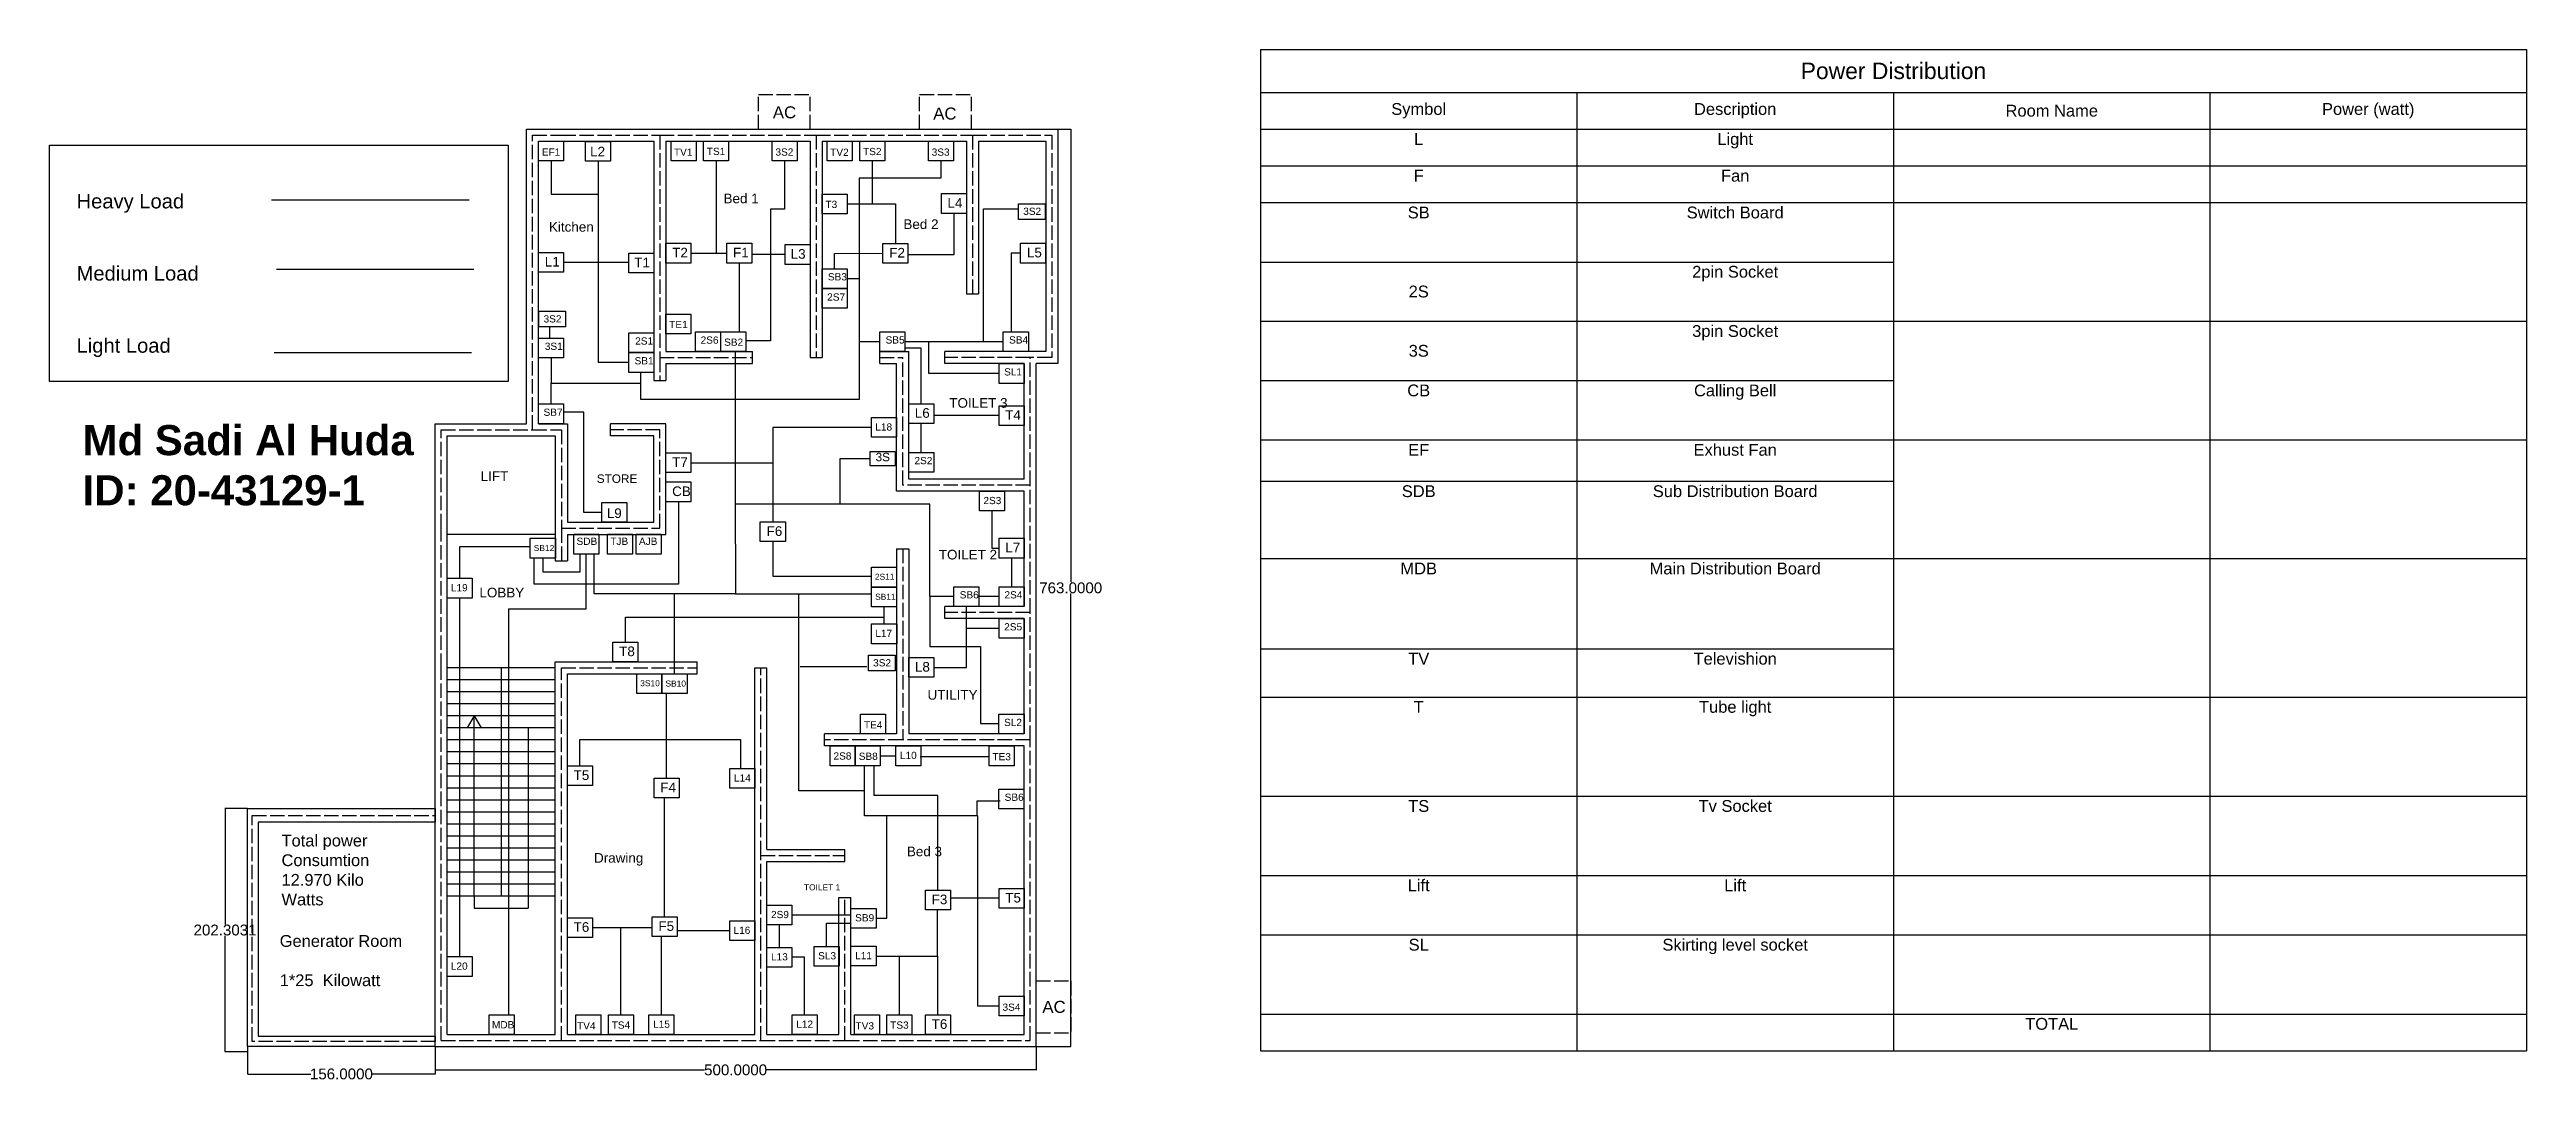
# Model space of a CAD drawing. Header units: inches. Extents: x 3 to 2064, y 1 to 858.
import ezdxf

# ---------------------------------------------------------------- set-up
doc = ezdxf.new("R2010")
doc.units = ezdxf.units.IN
doc.header["$MEASUREMENT"] = 0
doc.linetypes.add('ACAD_ISO02W100', pattern=[15, 12, -3])
doc.styles.get("Standard").update_dxf_attribs({"font": 'arial.ttf'})
doc.dimstyles.get("Standard").update_dxf_attribs({"dimtxt": 0.18, "dimasz": 0.18, "dimexe": 0.18, "dimexo": 0.0625, "dimgap": 0.09, "dimtad": 0, "dimtih": 1, "dimtoh": 1, "dimdec": 4, "dimzin": 0, "dimdsep": 46, "dimtxsty": 'Standard', "dimcen": 0.09, "dimadec": 0, "dimazin": 0, "dimtfac": 1, "dimtdec": 4, "dimtofl": 0, "dimtmove": 0, "dimatfit": 3, "dimfxl": 1, "dimtolj": 1, "dimtzin": 0, "dimarcsym": 0})

# ---------------------------------------------------------------- blocks, each defined once
blk = doc.blocks.new('*T1')
at = {"layer": 'Defpoints', "color": 0, "linetype": 'ByBlock', "lineweight": -2, "transparency": 16777216}
for p, q in [((0, 0), (1053.4, 0)), ((0, 0), (0, -832.7)), ((1053.4, 0), (1053.4, -832.7)), ((0, -35.6), (1053.4, -35.6)), ((263.3, -35.6), (263.3, -832.7)), ((526.7, -35.6), (526.7, -832.7)), ((790, -35.6), (790, -832.7)), ((0, -66.2), (1053.4, -66.2)), ((0, -96.8), (1053.4, -96.8)), ((0, -127.3), (1053.4, -127.3)), ((0, -176.7), (526.7, -176.7)), ((0, -226), (1053.4, -226)), ((0, -275.3), (526.7, -275.3)), ((0, -324.7), (1053.4, -324.7)), ((0, -359.1), (526.7, -359.1)), ((0, -423.4), (1053.4, -423.4)), ((0, -498.4), (526.7, -498.4)), ((0, -538.6), (1053.4, -538.6)), ((0, -620.9), (1053.4, -620.9)), ((0, -686.9), (1053.4, -686.9)), ((0, -736.3), (1053.4, -736.3)), ((0, -802.2), (1053.4, -802.2)), ((0, -832.7), (1053.4, -832.7))]:
    blk.add_line(p, q, dxfattribs=at)
at = {"layer": 'Defpoints', "color": 0, "transparency": 16777216}
for s, insert, char_height, width, attachment_point in [('Power Distribution ', (526.7, -17.8), 13.621, 1046.83, 5), ('Symbol', (131.7, -50.9), 9.81, 256.804, 5), ('Description', (395, -50.9), 9.807, 256.804, 5), ('Room Name', (658.4, -50.9), 9.81, 256.804, 5), ('Power (watt)', (921.7, -50.9), 9.807, 256.804, 5), ('L', (131.7, -69.5), 9.81, 256.804, 2), ('Light', (395, -69.5), 9.81, 256.804, 2), ('F', (131.7, -100), 9.81, 256.804, 2), ('Fan', (395, -100), 9.81, 256.804, 2), ('SB', (131.7, -130.6), 9.81, 256.804, 2), ('Switch Board', (395, -130.6), 9.807, 256.804, 2), ('2pin Socket', (395, -179.9), 9.807, 256.804, 2), ('2S', (131.7, -201.3), 9.81, 256.804, 5), ('3S', (131.7, -250.6), 9.81, 256.804, 5), ('3pin Socket', (395, -229.2), 9.807, 256.804, 2), ('CB', (131.7, -278.6), 9.81, 256.804, 2), ('Calling Bell', (395, -278.6), 9.807, 256.804, 2), ('EF', (131.7, -328), 9.81, 256.804, 2), ('Exhust Fan', (395, -328), 9.81, 256.804, 2), ('SDB', (131.7, -362.4), 9.81, 256.804, 2), ('Sub Distribution Board', (395, -362.4), 9.807, 256.804, 2), ('MDB', (131.7, -426.7), 9.81, 256.804, 2), ('Main Distribution Board', (395, -426.7), 9.807, 256.804, 2), ('TV', (131.7, -501.7), 9.81, 256.804, 2), ('Televishion', (395, -501.7), 9.807, 256.804, 2), ('T', (131.7, -541.8), 9.81, 256.804, 2), ('Tube light', (395, -541.8), 9.81, 256.804, 2), ('TS', (131.7, -624.2), 9.81, 256.804, 2), ('Tv Socket', (395, -624.2), 9.81, 256.804, 2), ('Lift', (131.7, -690.2), 9.81, 256.804, 2), ('Lift', (395, -690.2), 9.81, 256.804, 2), ('SL', (131.7, -739.6), 9.81, 256.804, 2), ('Skirting level socket ', (395, -739.6), 9.807, 256.804, 2), ('TOTAL', (658.4, -805.4), 9.81, 256.804, 2)]:
    blk.add_mtext(s, dxfattribs=dict(at, insert=insert, char_height=char_height, width=width, attachment_point=attachment_point))
blk = doc.blocks.new('*D3')
at = {"color": 0, "lineweight": -2, "transparency": 16777216}
for p, q in [((841.7, 791.7), (852.6, 791.7)), ((852.4, 791.6), (852.4, 414.9)), ((852.4, 28.9), (852.4, 405.6)), ((823.7, 28.7), (852.6, 28.7))]:
    blk.add_line(p, q, dxfattribs=at)
at = {"color": 0, "transparency": 16777216}
for points in [[(852.4, 791.6), (852.4, 791.6), (852.4, 791.7)], [(852.4, 28.9), (852.4, 28.9), (852.4, 28.7)]]:
    blk.add_solid(points, dxfattribs=at)
at = {"layer": 'Defpoints', "color": 0, "transparency": 16777216}
for p in [(841.6, 791.7), (823.6, 28.7), (852.4, 28.7)]:
    blk.add_point(p, dxfattribs=at)
at = {"color": 0, "transparency": 16777216, "insert": (852.4, 410.2), "char_height": 0.18, "attachment_point": 5}
blk.add_mtext('\\A1;{\\H50x;763.0000}', dxfattribs=at)
blk = doc.blocks.new('*D4')
at = {"color": 0, "lineweight": -2, "transparency": 16777216}
for p, q in [((323.6, 28.7), (323.6, 9.1)), ((823.6, 28.7), (823.6, 9.1)), ((323.8, 9.3), (547.8, 9.3)), ((823.4, 9.3), (599.3, 9.3))]:
    blk.add_line(p, q, dxfattribs=at)
at = {"color": 0, "transparency": 16777216}
for points in [[(323.8, 9.3), (323.8, 9.3), (323.6, 9.3)], [(823.4, 9.3), (823.4, 9.3), (823.6, 9.3)]]:
    blk.add_solid(points, dxfattribs=at)
at = {"layer": 'Defpoints', "color": 0, "transparency": 16777216}
for p in [(323.6, 28.7), (823.6, 28.7), (823.6, 9.3)]:
    blk.add_point(p, dxfattribs=at)
at = {"color": 0, "transparency": 16777216, "insert": (573.6, 9.3), "char_height": 0.18, "attachment_point": 5}
blk.add_mtext('\\A1;{\\H50x;500.0000}', dxfattribs=at)
blk = doc.blocks.new('*D5')
at = {"color": 0, "lineweight": -2, "transparency": 16777216}
for p, q in [((167.6, 28.7), (167.6, 5.8)), ((323.6, 28.7), (323.6, 5.8)), ((167.8, 5.9), (220.3, 5.9)), ((323.4, 5.9), (270.9, 5.9))]:
    blk.add_line(p, q, dxfattribs=at)
at = {"color": 0, "transparency": 16777216}
for points in [[(167.8, 6), (167.8, 5.9), (167.6, 5.9)], [(323.4, 6), (323.4, 5.9), (323.6, 5.9)]]:
    blk.add_solid(points, dxfattribs=at)
at = {"layer": 'Defpoints', "color": 0, "transparency": 16777216}
for p in [(167.6, 28.7), (323.6, 28.7), (167.6, 5.9)]:
    blk.add_point(p, dxfattribs=at)
at = {"color": 0, "transparency": 16777216, "insert": (245.6, 5.9), "char_height": 0.18, "attachment_point": 5}
blk.add_mtext('\\A1;{\\H50x;156.0000}', dxfattribs=at)
blk = doc.blocks.new('*D6')
at = {"color": 0, "lineweight": -2, "transparency": 16777216}
for p, q in [((167.5, 226.7), (148.6, 226.7)), ((148.8, 226.6), (148.8, 130.3)), ((148.8, 24.6), (148.8, 120.9)), ((167.5, 24.4), (148.6, 24.4))]:
    blk.add_line(p, q, dxfattribs=at)
at = {"color": 0, "transparency": 16777216}
for points in [[(148.7, 226.6), (148.8, 226.6), (148.8, 226.7)], [(148.7, 24.6), (148.8, 24.6), (148.8, 24.4)]]:
    blk.add_solid(points, dxfattribs=at)
at = {"layer": 'Defpoints', "color": 0, "transparency": 16777216}
for p in [(167.6, 226.7), (148.8, 24.4), (167.6, 24.4)]:
    blk.add_point(p, dxfattribs=at)
at = {"color": 0, "transparency": 16777216, "insert": (148.8, 125.6), "char_height": 0.18, "attachment_point": 5}
blk.add_mtext('\\A1;{\\H50x;202.3031}', dxfattribs=at)

msp = doc.modelspace()

# ---------------------------------------------------------------- linework, layer by layer
at = {"linetype": 'ACAD_ISO02W100'}
for p, q in [((592.65037, 791.74558), (592.65037, 820.54057)), ((592.65037, 820.54057), (635.71383, 820.54057)), ((635.71383, 791.74558), (635.71383, 820.54057)), ((726.72129, 791.74558), (726.72129, 820.54057)), ((726.72129, 820.54057), (769.78475, 820.54057)), ((769.78475, 791.74558), (769.78475, 820.54057)), ((404.59542, 541.74558), (404.59542, 786.74558)), ((404.59542, 786.74558), (428.59542, 786.74558)), ((428.59542, 786.74558), (510.59542, 786.74558)), ((510.59542, 786.74558), (640.59542, 786.74558)), ((510.59542, 786.74558), (510.59542, 601.74558)), ((640.59542, 786.74558), (640.59542, 601.74558)), ((640.59542, 786.74558), (770.59542, 786.74558)), ((770.59542, 786.74558), (770.59542, 654.74558)), ((770.59542, 786.74558), (836.59542, 786.74558)), ((836.59542, 786.74558), (836.59542, 601.74558)), ((510.59542, 601.74558), (510.59542, 582.74558)), ((510.59542, 601.74558), (587.59542, 601.74558)), ((693.59542, 601.74558), (712.59542, 601.74558)), ((712.59542, 495.74558), (712.59542, 601.74558)), ((818.59542, 601.74558), (747.59542, 601.74558)), ((836.59542, 601.74558), (818.59542, 601.74558)), ((818.59542, 495.74558), (818.59542, 601.74558)), ((328.59542, 459.74558), (328.59542, 541.74558)), ((328.59542, 541.74558), (404.59542, 541.74558)), ((404.59542, 541.74558), (428.59542, 541.74558)), ((428.59542, 541.74558), (428.59542, 459.74558)), ((510.59542, 541.74558), (469.59542, 541.74558)), ((510.59542, 459.74558), (510.59542, 541.74558)), ((818.59542, 495.74558), (712.59542, 495.74558)), ((818.59542, 389.74558), (818.59542, 495.74558)), ((328.59542, 343.74558), (328.59542, 459.74558)), ((428.59542, 459.74558), (428.59542, 432.74558)), ((428.59542, 459.74558), (510.59542, 459.74558)), ((712.59542, 442.74558), (712.59542, 283.74558)), ((818.59542, 389.74558), (747.59542, 389.74558)), ((818.59542, 283.74558), (818.59542, 389.74558)), ((328.59542, 33.74558), (328.59542, 343.74558)), ((428.59542, 33.74558), (428.59542, 343.74558)), ((428.59542, 343.74558), (541.59542, 343.74558)), ((594.59542, 187.74558), (594.59542, 343.74558)), ((712.59542, 283.74558), (647.59542, 283.74558)), ((818.59542, 283.74558), (712.59542, 283.74558)), ((818.59542, 187.74558), (818.59542, 283.74558)), ((171.26475, 32.94249), (171.26475, 220.94249)), ((171.26475, 220.94249), (323.59542, 220.94249)), ((594.59542, 33.74558), (594.59542, 187.74558)), ((594.59542, 187.74558), (664.59542, 187.74558)), ((818.59542, 33.74558), (818.59542, 187.74558)), ((664.59542, 33.74558), (664.59542, 152.74558)), ((823.59542, 83.26157), (852.39042, 83.26157)), ((852.39042, 83.26157), (852.39042, 40.19811)), ((323.59542, 32.94249), (171.26475, 32.94249)), ((328.59542, 33.74558), (428.59542, 33.74558)), ((428.59542, 33.74558), (594.59542, 33.74558)), ((594.59542, 33.74558), (664.59542, 33.74558)), ((664.59542, 33.74558), (818.59542, 33.74558)), ((823.59542, 40.19811), (852.39042, 40.19811))]:
    msp.add_line(p, q, dxfattribs=at)
for p, q in [((399.59542, 546.74558), (399.59542, 791.74558)), ((399.59542, 791.74558), (428.59542, 791.74558)), ((428.59542, 791.74558), (510.59542, 791.74558)), ((510.59542, 791.74558), (640.59542, 791.74558)), ((640.59542, 791.74558), (770.59542, 791.74558)), ((770.59542, 791.74558), (841.59542, 791.74558)), ((841.59542, 791.74558), (841.59542, 596.74558)), ((409.59542, 546.74558), (409.59542, 781.74558)), ((409.59542, 781.74558), (428.59542, 781.74558)), ((428.59542, 781.74558), (505.59542, 781.74558)), ((505.59542, 781.74558), (505.59542, 601.74558)), ((515.59542, 781.74558), (635.59542, 781.74558)), ((515.59542, 781.74558), (515.59542, 606.74558)), ((635.59542, 781.74558), (635.59542, 601.74558)), ((645.59542, 781.74558), (645.59542, 601.74558)), ((645.59542, 781.74558), (765.59542, 781.74558)), ((765.59542, 781.74558), (765.59542, 654.74558)), ((775.59542, 781.74558), (775.59542, 654.74558)), ((775.59542, 781.74558), (831.59542, 781.74558)), ((831.59542, 781.74558), (831.59542, 606.74558)), ((505.59542, 736.85875), (505.59542, 717.85875)), ((765.59542, 654.74558), (775.59542, 654.74558)), ((505.59542, 601.74558), (505.59542, 582.74558)), ((515.59542, 606.74558), (587.59542, 606.74558)), ((587.59542, 596.74558), (587.59542, 606.74558)), ((635.59542, 601.74558), (645.59542, 601.74558)), ((693.59542, 606.74558), (717.59542, 606.74558)), ((693.59542, 596.74558), (693.59542, 606.74558)), ((717.59542, 500.74558), (717.59542, 606.74558)), ((818.59542, 606.74558), (747.59542, 606.74558)), ((747.59542, 596.74558), (747.59542, 606.74558)), ((831.59542, 606.74558), (818.59542, 606.74558)), ((494.61326, 589.42082), (494.61326, 589.42082)), ((505.59542, 582.74558), (515.59542, 582.74558)), ((515.59542, 596.74558), (515.59542, 582.74558)), ((515.59542, 596.74558), (587.59542, 596.74558)), ((693.59542, 596.74558), (707.59542, 596.74558)), ((707.59542, 490.74558), (707.59542, 596.74558)), ((813.59542, 596.74558), (747.59542, 596.74558)), ((813.59542, 500.74558), (813.59542, 596.74558)), ((841.59542, 596.74558), (823.59542, 596.74558)), ((823.59542, 495.74558), (823.59542, 596.74558)), ((323.59542, 459.74558), (323.59542, 546.74558)), ((323.59542, 546.74558), (399.59542, 546.74558)), ((333.59542, 459.74558), (333.59542, 536.74558)), ((333.59542, 536.74558), (404.59542, 536.74558)), ((404.59542, 536.74558), (423.59542, 536.74558)), ((409.59542, 546.74558), (433.59542, 546.74558)), ((423.59542, 536.74558), (423.59542, 459.74558)), ((433.59542, 546.74558), (433.59542, 464.74558)), ((515.59542, 546.74558), (469.59542, 546.74558)), ((469.59542, 536.74558), (469.59542, 546.74558)), ((505.59542, 536.74558), (469.59542, 536.74558)), ((505.59542, 464.74558), (505.59542, 536.74558)), ((515.59542, 454.74558), (515.59542, 546.74558)), ((813.59542, 500.74558), (717.59542, 500.74558)), ((823.59542, 389.74558), (823.59542, 495.74558)), ((813.59542, 490.74558), (707.59542, 490.74558)), ((813.59542, 394.74558), (813.59542, 490.74558)), ((323.59542, 343.74558), (323.59542, 459.74558)), ((333.59542, 343.74558), (333.59542, 459.74558)), ((423.59542, 454.74558), (333.59542, 454.74558)), ((423.59542, 459.74558), (423.59542, 432.74558)), ((433.59542, 464.74558), (505.59542, 464.74558)), ((433.59542, 454.74558), (433.59542, 432.74558)), ((433.59542, 454.74558), (515.59542, 454.74558)), ((707.59542, 442.74558), (707.59542, 288.74558)), ((707.59542, 442.74558), (717.59542, 442.74558)), ((717.59542, 442.74558), (717.59542, 288.74558)), ((423.59542, 432.74558), (433.59542, 432.74558)), ((813.59542, 394.74558), (747.59542, 394.74558)), ((747.59542, 384.74558), (747.59542, 394.74558)), ((813.59542, 384.74558), (747.59542, 384.74558)), ((813.59542, 288.74558), (813.59542, 384.74558)), ((823.59542, 283.74558), (823.59542, 389.74558)), ((323.59542, 28.74558), (323.59542, 343.74558)), ((333.59542, 38.74558), (333.59542, 343.74558)), ((423.59542, 343.74558), (333.59542, 343.74558)), ((423.59542, 333.74558), (333.59542, 333.74558)), ((378.59542, 343.74558), (378.59542, 153.74558)), ((423.59542, 38.74558), (423.59542, 348.74558)), ((423.59542, 348.74558), (541.59542, 348.74558)), ((433.59542, 38.74558), (433.59542, 338.74558)), ((433.59542, 338.74558), (541.59542, 338.74558)), ((541.59542, 338.74558), (541.59542, 348.74558)), ((589.59542, 187.74558), (589.59542, 343.74558)), ((589.59542, 343.74558), (599.59542, 343.74558)), ((599.59542, 192.74558), (599.59542, 343.74558)), ((423.59542, 323.74558), (333.59542, 323.74558)), ((423.59542, 313.74558), (333.59542, 313.74558)), ((423.59542, 303.74558), (333.59542, 303.74558)), ((423.59542, 293.74558), (333.59542, 293.74558)), ((378.59542, 293.74558), (333.59542, 293.74558)), ((356.09542, 303.74558), (350.32192, 293.74558)), ((356.09542, 153.74558), (356.09542, 303.74558)), ((356.09542, 303.74558), (361.86893, 293.74558)), ((423.59542, 293.74558), (378.59542, 293.74558)), ((401.09542, 293.74558), (401.09542, 153.74558)), ((707.59542, 288.74558), (647.59542, 288.74558)), ((647.59542, 278.74558), (647.59542, 288.74558)), ((813.59542, 288.74558), (717.59542, 288.74558)), ((423.59542, 283.74558), (333.59542, 283.74558)), ((423.59542, 273.74558), (333.59542, 273.74558)), ((712.59542, 278.74558), (647.59542, 278.74558)), ((813.59542, 278.74558), (712.59542, 278.74558)), ((813.59542, 187.74558), (813.59542, 278.74558)), ((823.59542, 187.74558), (823.59542, 283.74558)), ((423.59542, 263.74558), (333.59542, 263.74558)), ((423.59542, 253.74558), (333.59542, 253.74558)), ((167.59542, 28.74558), (167.59542, 226.74558)), ((167.59542, 226.74558), (323.59542, 226.74558)), ((323.59542, 226.74558), (323.59542, 215.44249)), ((423.59542, 243.74558), (333.59542, 243.74558)), ((423.59542, 233.74558), (333.59542, 233.74558)), ((323.59542, 215.44249), (176.26475, 215.44249)), ((176.26475, 215.44249), (176.26475, 37.44249)), ((423.59542, 223.74558), (333.59542, 223.74558)), ((423.59542, 213.74558), (333.59542, 213.74558)), ((423.59542, 203.74558), (333.59542, 203.74558)), ((423.59542, 193.74558), (333.59542, 193.74558)), ((589.59542, 38.74558), (589.59542, 187.74558)), ((599.59542, 192.74558), (664.59542, 192.74558)), ((664.59542, 182.74558), (664.59542, 192.74558)), ((813.59542, 38.74558), (813.59542, 187.74558)), ((823.59542, 28.74558), (823.59542, 187.74558)), ((423.59542, 183.74558), (333.59542, 183.74558)), ((423.59542, 173.74558), (333.59542, 173.74558)), ((599.59542, 38.74558), (599.59542, 182.74558)), ((599.59542, 182.74558), (664.59542, 182.74558)), ((423.59542, 163.74558), (333.59542, 163.74558)), ((423.59542, 153.74558), (333.59542, 153.74558)), ((378.59542, 153.74558), (333.59542, 153.74558)), ((356.09542, 153.74558), (356.09542, 143.74558)), ((401.09542, 153.74558), (401.09542, 143.74558)), ((659.59542, 38.74558), (659.59542, 152.74558)), ((659.59542, 152.74558), (669.59542, 152.74558)), ((669.59542, 38.74558), (669.59542, 152.74558)), ((356.09542, 143.74558), (401.09542, 143.74558)), ((323.59542, 28.74558), (167.59542, 28.74558)), ((176.26475, 37.44249), (323.59542, 37.44249)), ((323.59542, 37.44249), (323.59542, 32.94249)), ((323.59542, 28.74558), (428.59542, 28.74558)), ((333.59542, 38.74558), (423.59542, 38.74558)), ((428.59542, 28.74558), (594.59542, 28.74558)), ((433.59542, 38.74558), (589.59542, 38.74558)), ((594.59542, 28.74558), (664.59542, 28.74558)), ((599.59542, 38.74558), (659.59542, 38.74558)), ((664.59542, 28.74558), (823.59542, 28.74558)), ((669.59542, 38.74558), (813.59542, 38.74558))]:
    msp.add_line(p, q)
at = {"color": 1}
for p, q in [((420.00532, 765.31466), (420.00532, 737.65096)), ((459.1492, 765.07842), (459.1492, 597.93034)), ((557.28311, 765.40341), (557.28311, 688.58978)), ((687.28311, 765.31466), (687.28311, 729.58126)), ((420.00532, 737.65096), (459.1492, 737.65096)), ((666.41521, 729.58126), (706.6594, 729.58126)), ((706.6594, 729.58126), (706.6594, 696.71648)), ((755.18553, 721.66692), (755.18553, 687.23428)), ((430.41521, 681.00576), (459.1492, 681.00576)), ((459.1492, 681.00576), (484.77564, 681.00576)), ((536.41521, 688.58978), (566.20738, 688.58978)), ((576.61727, 680.37431), (576.61727, 623.1765)), ((614.77564, 687.48797), (587.02717, 687.48797)), ((656.00532, 688.37192), (696.20738, 688.50102)), ((656.00532, 675.68904), (656.00532, 688.37192)), ((755.18553, 687.23428), (717.02717, 687.23428)), ((810.73813, 688.61165), (802.77739, 688.61165)), ((802.77739, 688.61165), (802.77739, 623.1765)), ((189.64112, 605.87249), (353.88017, 605.87249)), ((459.1492, 597.93034), (484.77564, 597.93034)), ((728.00532, 609.56956), (714.41522, 609.56956)), ((728.00532, 563.4044), (728.00532, 609.56956)), ((447.20568, 556.29454), (430.41521, 556.29454)), ((447.20568, 472.96104), (447.20568, 556.29454)), ((686.75949, 543.66275), (604.67623, 543.66275)), ((604.67623, 543.66275), (604.67623, 465.18405)), ((728.00532, 522.84632), (728.00532, 546.97347)), ((792.80518, 553.51091), (738.41522, 553.51091)), ((536.41521, 514.28595), (604.67623, 514.28595)), ((526.00532, 481.88229), (526.00532, 422.0783)), ((786.86551, 474.31466), (786.86551, 443.19007)), ((462.29695, 472.96104), (447.20568, 472.96104)), ((344.00532, 418.1765), (344.00532, 444.68539)), ((344.00532, 444.68539), (402.78385, 444.68539)), ((406.03831, 413.32056), (406.03831, 435.04808)), ((604.55915, 448.75313), (604.55915, 419.91282)), ((786.86551, 443.19007), (792.77564, 443.19007)), ((803.18553, 435.05804), (803.18553, 411.1765)), ((526.00532, 413.32056), (406.03831, 413.32056)), ((526.00532, 422.0783), (526.00532, 413.32056)), ((604.55915, 419.91282), (686.77564, 419.91282)), ((344.00532, 103.49839), (344.00532, 401.74558)), ((697.19347, 380.22669), (697.19347, 394.4777)), ((765.70141, 344.0937), (765.70141, 394.74558)), ((792.77564, 402.96104), (776.07795, 402.96104)), ((481.9305, 365.1765), (481.9305, 385.97821)), ((481.9305, 385.97821), (697.19347, 385.97821)), ((792.88618, 376.50057), (765.70141, 376.50057)), ((738.41521, 344.0937), (765.70141, 344.0937)), ((516.11172, 252.02245), (516.11172, 322.31534)), ((444.00532, 262.15419), (444.00532, 284.02358)), ((444.00532, 284.02358), (516.11172, 284.02358)), ((516.11172, 284.02358), (577.66159, 284.02358)), ((577.66159, 284.02358), (577.66159, 259.94128)), ((693.97504, 270.52093), (706.85574, 270.52093)), ((727.05625, 270.08146), (784.0611, 270.08146)), ((688.96973, 237.64985), (688.96973, 262.30547)), ((514.55099, 136.67651), (514.55099, 235.59153)), ((741.88829, 237.64985), (688.96973, 237.64985)), ((741.88829, 226.45258), (741.88829, 237.64985)), ((741.88829, 158.83028), (741.88829, 226.45258)), ((792.77564, 152.06645), (752.29818, 152.06645)), ((454.41521, 127.68168), (504.1411, 127.68168)), ((478.12773, 55.1765), (478.12773, 127.68168)), ((568.77564, 125.04177), (524.96089, 125.04177)), ((610.00532, 111.23167), (610.00532, 129.9427)), ((620.41521, 138.15817), (669.59542, 138.15817)), ((649.23142, 112.05526), (649.23142, 131.33649)), ((649.23142, 131.33649), (669.59542, 131.33649)), ((741.54595, 103.96104), (741.54595, 142.39935)), ((511.91056, 55.1765), (511.91056, 120.24558)), ((690.41522, 103.96104), (741.54595, 103.96104)), ((709.86516, 55.1765), (709.86516, 103.96104)), ((741.54595, 103.96104), (741.54595, 55.1765)), ((631.00941, 103.0162), (620.41521, 103.0162)), ((631.00941, 55.1765), (631.00941, 103.0162))]:
    msp.add_line(p, q, dxfattribs=at)
at = {"color": 5}
for p, q in [((614.38766, 765.31466), (614.38766, 725.07386)), ((744.38766, 765.31466), (744.38766, 750.94238)), ((744.38766, 750.94238), (676.47316, 750.94238)), ((676.47316, 750.94238), (676.47316, 667.32549)), ((614.38766, 725.07386), (602.62134, 725.07386)), ((602.62134, 725.07386), (602.62134, 615.56618)), ((779.88208, 614.72381), (779.88208, 725.5476)), ((779.88208, 725.5476), (809.04063, 725.5476)), ((191.4772, 675.37261), (355.71625, 675.37261)), ((676.47316, 667.32549), (666.41521, 667.32549)), ((676.47316, 667.32549), (676.47316, 566.94593)), ((419.09094, 618.08783), (419.09094, 627.58415)), ((420.00532, 601.48506), (420.00532, 580.58203)), ((573.49327, 446.50593), (573.49327, 606.74558)), ((602.62134, 615.56618), (582.06268, 615.56618)), ((693.59543, 614.96104), (676.47316, 614.96104)), ((796.33238, 614.96104), (714.41522, 614.96104)), ((734.41631, 588.53012), (734.41631, 614.96104)), ((420.00532, 563.1765), (420.00532, 580.58203)), ((420.00532, 580.58203), (494.61326, 580.58203)), ((494.61326, 566.94593), (494.61326, 589.42082)), ((792.77564, 588.53012), (734.41631, 588.53012)), ((573.49327, 566.94593), (494.61326, 566.94593)), ((676.47316, 566.94593), (573.49327, 566.94593)), ((685.56673, 517.45729), (660.23368, 517.45729)), ((660.23368, 517.45729), (660.23368, 479.92364)), ((735.12955, 479.94025), (573.49327, 479.94025)), ((735.12955, 402.96104), (735.12955, 479.94025)), ((413.19375, 435.04808), (413.19375, 423.55506)), ((444.26981, 423.55506), (444.26981, 438.38592)), ((455.82827, 405.24), (455.82827, 438.38592)), ((573.49327, 446.50593), (573.49327, 405.24)), ((413.19375, 423.55506), (444.26981, 423.55506)), ((573.49327, 405.24), (455.82827, 405.24)), ((522.75106, 338.74626), (522.75106, 405.24)), ((573.49327, 405.24), (686.77564, 405.24)), ((626.11501, 241.44228), (626.11501, 405.24)), ((755.25817, 402.96104), (735.12955, 402.96104)), ((735.12955, 402.96104), (735.12955, 361.37249)), ((735.12955, 361.37249), (777.34785, 361.37249)), ((777.34785, 361.37249), (777.34785, 297.39916)), ((627.28949, 344.90435), (682.63959, 344.90435)), ((777.34785, 297.39916), (792.73977, 297.39916)), ((680.94767, 220.57908), (680.94767, 262.30547)), ((680.94767, 241.44228), (626.11501, 241.44228)), ((774.69523, 220.22727), (774.69523, 233.13711)), ((774.69523, 233.13711), (793.79225, 233.13711)), ((775.12776, 220.57908), (680.94767, 220.57908)), ((699.53622, 135.4646), (699.53622, 220.57908)), ((775.12776, 62.36539), (775.12776, 220.57908)), ((690.41521, 135.4646), (699.53622, 135.4646)), ((792.88595, 62.36539), (775.12776, 62.36539))]:
    msp.add_line(p, q, dxfattribs=at)
at = {"color": 3}
for p, q in [((187.32474, 732.90302), (351.96673, 732.90302)), ((449.26618, 392.65676), (449.26618, 438.38592)), ((384.58067, 392.65676), (384.58067, 55.1765)), ((384.58067, 392.65676), (449.26618, 392.65676))]:
    msp.add_line(p, q, dxfattribs=at)
for points in [[(2.76475, 778.56133), (384.45438, 778.56133), (384.45438, 581.94249), (2.76475, 581.94249)], [(409.59542, 781.74558), (430.41521, 781.74558), (430.41521, 765.31466), (409.59542, 765.31466)], [(448.73931, 781.50935), (469.5591, 781.50935), (469.5591, 765.07842), (448.73931, 765.07842)], [(519.84287, 781.83433), (540.66266, 781.83433), (540.66266, 765.40341), (519.84287, 765.40341)], [(546.87322, 781.83433), (567.69301, 781.83433), (567.69301, 765.40341), (546.87322, 765.40341)], [(603.97776, 781.74558), (624.79755, 781.74558), (624.79755, 765.31466), (603.97776, 765.31466)], [(649.84287, 781.74558), (670.66266, 781.74558), (670.66266, 765.31466), (649.84287, 765.31466)], [(676.87322, 781.74558), (697.69301, 781.74558), (697.69301, 765.31466), (676.87322, 765.31466)], [(733.97776, 781.74558), (754.79755, 781.74558), (754.79755, 765.31466), (733.97776, 765.31466)], [(645.59542, 737.79672), (666.41521, 737.79672), (666.41521, 721.3658), (645.59542, 721.3658)], [(744.77564, 738.09784), (765.59542, 738.09784), (765.59542, 721.66692), (744.77564, 721.66692)], [(409.59542, 689.22122), (430.41521, 689.22122), (430.41521, 672.7903), (409.59542, 672.7903)], [(484.77564, 688.53815), (505.59542, 688.53815), (505.59542, 672.10723), (484.77564, 672.10723)], [(515.59542, 696.80524), (536.41521, 696.80524), (536.41521, 680.37431), (515.59542, 680.37431)], [(566.20738, 696.80524), (587.02717, 696.80524), (587.02717, 680.37431), (566.20738, 680.37431)], [(614.77564, 695.70343), (635.59542, 695.70343), (635.59542, 679.27251), (614.77564, 679.27251)], [(696.20738, 696.71648), (717.02717, 696.71648), (717.02717, 680.28556), (696.20738, 680.28556)], [(810.73813, 696.82711), (831.55792, 696.82711), (831.55792, 680.39619), (810.73813, 680.39619)], [(645.59542, 675.68904), (666.41521, 675.68904), (666.41521, 659.25812), (645.59542, 659.25812)], [(645.59542, 659.25812), (666.41521, 659.25812), (666.41521, 642.82719), (645.59542, 642.82719)], [(484.77564, 622.28266), (505.59543, 622.28266), (505.59543, 605.85174), (484.77564, 605.85174)], [(515.59542, 637.85865), (536.41521, 637.85865), (536.41521, 621.42772), (515.59542, 621.42772)], [(540.30384, 623.1765), (561.12363, 623.1765), (561.12363, 606.74558), (540.30384, 606.74558)], [(561.2429, 623.1765), (582.06268, 623.1765), (582.06268, 606.74558), (561.2429, 606.74558)], [(693.59543, 623.1765), (714.41522, 623.1765), (714.41522, 606.74558), (693.59543, 606.74558)], [(796.33238, 623.1765), (817.15217, 623.1765), (817.15217, 606.74558), (796.33238, 606.74558)], [(409.59542, 617.91598), (430.41521, 617.91598), (430.41521, 601.48506), (409.59542, 601.48506)], [(484.77564, 605.85174), (505.59542, 605.85174), (505.59542, 589.42082), (484.77564, 589.42082)], [(792.77564, 596.74558), (813.59542, 596.74558), (813.59542, 580.31466), (792.77564, 580.31466)], [(409.59542, 563.1765), (430.41521, 563.1765), (430.41521, 546.74558), (409.59542, 546.74558)], [(717.59543, 563.4044), (738.41522, 563.4044), (738.41522, 546.97347), (717.59543, 546.97347)], [(792.80518, 561.72637), (813.62496, 561.72637), (813.62496, 545.29545), (792.80518, 545.29545)], [(686.75949, 551.87821), (707.57928, 551.87821), (707.57928, 535.44729), (686.75949, 535.44729)], [(515.59542, 522.50142), (536.41521, 522.50142), (536.41521, 506.07049), (515.59542, 506.07049)], [(717.59543, 522.84632), (738.41522, 522.84632), (738.41522, 506.4154), (717.59543, 506.4154)], [(515.59543, 498.31321), (536.41521, 498.31321), (536.41521, 481.88229), (515.59543, 481.88229)], [(462.29695, 481.1765), (483.11673, 481.1765), (483.11673, 464.74558), (462.29695, 464.74558)], [(776.45561, 490.74558), (797.2754, 490.74558), (797.2754, 474.31466), (776.45561, 474.31466)], [(439.00308, 454.81684), (459.82287, 454.81684), (459.82287, 438.38592), (439.00308, 438.38592)], [(467.07404, 454.81684), (487.89383, 454.81684), (487.89383, 438.38592), (467.07404, 438.38592)], [(490.91513, 454.81684), (511.73492, 454.81684), (511.73492, 438.38592), (490.91513, 438.38592)], [(594.14926, 465.18405), (614.96905, 465.18405), (614.96905, 448.75313), (594.14926, 448.75313)], [(402.78385, 451.479), (423.60364, 451.479), (423.60364, 435.04808), (402.78385, 435.04808)], [(792.77564, 451.48896), (813.59542, 451.48896), (813.59542, 435.05804), (792.77564, 435.05804)], [(333.59543, 418.1765), (354.41521, 418.1765), (354.41521, 401.74558), (333.59543, 401.74558)], [(686.77564, 427.33954), (707.59542, 427.33954), (707.59542, 410.90862), (686.77564, 410.90862)], [(686.77564, 410.90862), (707.59542, 410.90862), (707.59542, 394.4777), (686.77564, 394.4777)], [(755.25817, 411.1765), (776.07795, 411.1765), (776.07795, 394.74558), (755.25817, 394.74558)], [(792.77564, 411.1765), (813.59542, 411.1765), (813.59542, 394.74558), (792.77564, 394.74558)], [(686.78358, 380.22669), (707.60336, 380.22669), (707.60336, 363.79577), (686.78358, 363.79577)], [(792.88618, 384.71603), (813.70597, 384.71603), (813.70597, 368.28511), (792.88618, 368.28511)], [(471.52061, 365.1765), (492.3404, 365.1765), (492.3404, 348.74558), (471.52061, 348.74558)], [(717.59542, 352.30917), (738.41521, 352.30917), (738.41521, 335.87824), (717.59542, 335.87824)], [(491.52138, 338.74626), (512.34116, 338.74626), (512.34116, 322.31534), (491.52138, 322.31534)], [(512.34116, 338.74626), (533.16095, 338.74626), (533.16095, 322.31534), (512.34116, 322.31534)], [(677.59543, 305.1765), (698.41521, 305.1765), (698.41521, 288.74558), (677.59543, 288.74558)], [(792.73977, 305.1765), (813.55956, 305.1765), (813.55956, 288.74558), (792.73977, 288.74558)], [(652.33546, 278.7364), (673.15525, 278.7364), (673.15525, 262.30547), (652.33546, 262.30547)], [(673.15525, 278.73639), (693.97504, 278.73639), (693.97504, 262.30547), (673.15525, 262.30547)], [(706.85574, 278.74558), (727.67553, 278.74558), (727.67553, 262.31466), (706.85574, 262.31466)], [(784.52106, 278.74558), (805.34085, 278.74558), (805.34085, 262.31466), (784.52106, 262.31466)], [(433.59542, 262.15419), (454.41521, 262.15419), (454.41521, 245.72327), (433.59542, 245.72327)], [(505.70182, 252.02245), (526.52161, 252.02245), (526.52161, 235.59153), (505.70182, 235.59153)], [(568.77564, 259.94128), (589.59542, 259.94128), (589.59542, 243.51036), (568.77564, 243.51036)], [(792.6689, 242.83247), (813.48869, 242.83247), (813.48869, 226.40154), (792.6689, 226.40154)], [(599.59542, 146.37363), (620.41521, 146.37363), (620.41521, 129.9427), (599.59542, 129.9427)], [(731.4784, 158.83028), (752.29818, 158.83028), (752.29818, 142.39935), (731.4784, 142.39935)], [(792.77564, 160.28191), (813.59542, 160.28191), (813.59542, 143.85099), (792.77564, 143.85099)], [(433.59542, 135.89715), (454.41521, 135.89715), (454.41521, 119.46622), (433.59542, 119.46622)], [(504.1411, 136.67651), (524.96089, 136.67651), (524.96089, 120.24558), (504.1411, 120.24558)], [(568.77564, 133.25723), (589.59542, 133.25723), (589.59542, 116.8263), (568.77564, 116.8263)], [(669.59542, 143.68006), (690.41521, 143.68006), (690.41521, 127.24914), (669.59542, 127.24914)], [(333.59543, 103.49839), (354.41521, 103.49839), (354.41521, 87.06747), (333.59543, 87.06747)], [(599.59542, 111.23167), (620.41521, 111.23167), (620.41521, 94.80074), (599.59542, 94.80074)], [(638.82153, 112.05526), (659.64131, 112.05526), (659.64131, 95.62434), (638.82153, 95.62434)], [(669.59543, 112.1765), (690.41522, 112.1765), (690.41522, 95.74558), (669.59543, 95.74558)], [(792.88595, 70.58085), (813.70574, 70.58085), (813.70574, 54.14993), (792.88595, 54.14993)], [(368.46126, 55.1765), (389.28104, 55.1765), (389.28104, 38.74558), (368.46126, 38.74558)], [(440.68749, 55.1765), (461.50728, 55.1765), (461.50728, 38.74558), (440.68749, 38.74558)], [(467.71784, 55.1765), (488.53763, 55.1765), (488.53763, 38.74558), (467.71784, 38.74558)], [(501.50067, 55.1765), (522.32046, 55.1765), (522.32046, 38.74558), (501.50067, 38.74558)], [(620.59952, 55.1765), (641.41931, 55.1765), (641.41931, 38.74558), (620.59952, 38.74558)], [(672.42492, 55.1765), (693.24471, 55.1765), (693.24471, 38.74558), (672.42492, 38.74558)], [(699.45527, 55.1765), (720.27506, 55.1765), (720.27506, 38.74558), (699.45527, 38.74558)], [(731.62164, 55.1765), (752.44143, 55.1765), (752.44143, 38.74558), (731.62164, 38.74558)]]:
    msp.add_lwpolyline(points, close=True)
at = {"color": 0}
for points in [[(809.0199, 729.72527), (831.19298, 729.72527), (831.19298, 716.7118), (809.0199, 716.7118)], [(409.94014, 640.24589), (432.11323, 640.24589), (432.11323, 627.23243), (409.94014, 627.23243)], [(685.56673, 523.64562), (706.39614, 523.64562), (706.39614, 511.83153), (685.56673, 511.83153)], [(684.13554, 354.18048), (706.30863, 354.18048), (706.30863, 341.16701), (684.13554, 341.16701)]]:
    msp.add_lwpolyline(points, close=True, dxfattribs=at)

# ---------------------------------------------------------------- block references
msp.add_blockref('*T1', (1010.26475, 857.942))

# ---------------------------------------------------------------- texts
at = {"attachment_point": 1}
for s, insert, char_height, width in [('AC', (604.56858, 810.73784), 10, 30.2420235), ('AC', (738.01751, 809.71125), 10, 30.2420235), ('EF1', (412.35645, 775.72753), 6, 16.8819488), ('L2', (452.55626, 777.05377), 8, 16.8819488), ('TV1', (522.29321, 775.61029), 6, 16.8819488), ('TS1', (549.63425, 776.23088), 6, 16.8819488), ('3S2', (606.73879, 775.72753), 6, 16.8819488), ('TV2', (652.29321, 775.52153), 6, 16.8819488), ('TS2', (679.63425, 776.14213), 6, 16.8819488), ('3S3', (736.73879, 775.63878), 6, 16.8819488), ('Heavy Load\\P\\P\\PMedium Load\\P\\P\\PLight Load', (25.27444, 737.82185), 12, 121.1154506), ('{\\fArial|b0|i0|c0|p34;Bed 1}', (563.54739, 738.07766), 8, 84.6041944), ('T3', (648.35646, 732.19327), 6, 16.8819488), ('L4', (749.86661, 734.35617), 8, 16.8819488), ('3S2', (812.89139, 726.43769), 6, 16.8819488), ('{\\fArial|b0|i0|c0|p34;Kitchen}', (418.29774, 714.46704), 8, 84.6041944), ('{\\fArial|b0|i0|c0|p34;Bed 2}', (713.22088, 716.71021), 8, 84.6041944), ('L1', (414.842, 685.47954), 8, 16.8819488), ('T1', (489.27702, 684.79647), 8, 16.8819488), ('T2', (520.842, 693.06356), 8, 16.8819488), ('F1', (571.45396, 693.06356), 8, 16.8819488), ('L3', (619.44395, 691.96176), 8, 16.8819488), ('F2', (701.45396, 692.97481), 8, 16.8819488), ('L5', (815.98471, 693.08544), 8, 16.8819488), ('SB3', (650.38327, 671.94736), 6, 16.8819488), ('2S7', (649.77979, 655.14353), 6, 16.8819488), ('3S2', (413.81164, 636.95831), 6, 16.8819488), ('2S1', (490.02222, 618.54099), 6, 16.8819488), ('TE1', (518.35645, 632.25519), 6, 16.8819488), ('2S6', (544.48821, 619.31263), 6, 16.8819488), ('SB5', (698.38328, 619.43482), 6, 16.8819488), ('SB4', (801.12023, 619.43482), 6, 16.8819488), ('3S1', (414.842, 614.17431), 6, 16.8819488), ('SB1', (489.56349, 602.11006), 6, 16.8819488), ('SB2', (564.00393, 617.57305), 6, 16.8819488), ('SL1', (796.96001, 592.88171), 6, 16.8819488), ('SB7', (413.77979, 559.31263), 6, 16.8819488), ('L6', (722.6864, 559.66272), 8, 16.8819488), ('TOILET 3', (751.409, 568.03435), 8, 47.2610878), ('T4', (797.89615, 557.98469), 8, 16.8819488), ('L18', (689.83621, 547.04856), 6, 16.8819488), ('T7', (520.8001, 518.75974), 8, 16.8819488), ('2S2', (722.38328, 519.10464), 6, 16.8819488), ('LIFT', (361.48629, 507.18325), 8, 84.6041944), ('{\\fArial|b0|i0|c0|p34;STORE}', (458.10523, 504.5712), 7, 84.6041944), ('CB', (520.8001, 494.57153), 8, 16.8819488), ('L9', (466.43645, 476.34024), 8, 16.8819488), ('2S3', (779.76443, 485.8755), 6, 16.8819488), ('F6', (599.39584, 461.44238), 8, 16.8819488), ('SB12', (405.66415, 445.87555), 5, 16.8819488), ('SDB', (441.25475, 451.95354), 6, 17.1249575), ('TJB', (469.32571, 451.95354), 6, 17.1249575), ('AJB', (493.16679, 451.95354), 6, 17.1249575), ('TOILET 2', (742.68764, 441.85722), 8, 47.2610878), ('L7', (797.96646, 447.74729), 8, 16.8819488), ('L19', (336.67214, 413.34685), 6, 16.8819488), ('2S11', (689.49572, 422.01326), 5, 16.8819488), ('{\\fArial|b0|i0|c0|p34;LOBBY}', (360.45118, 410.31424), 8, 84.6041944), ('SB11', (689.65594, 405.30517), 5, 16.8819488), ('SB6', (760.04602, 407.43482), 6, 16.8819488), ('2S4', (797.29556, 407.43482), 6, 16.8819488), ('L17', (689.86029, 375.39704), 6, 16.8819488), ('2S5', (797.07055, 380.85217), 6, 16.8819488), ('T8', (476.72529, 361.43482), 8, 16.8819488), ('3S2', (688.00703, 350.8929), 6, 16.8819488), ('3S10', (494.24146, 333.41998), 5, 16.8819488), ('SB10', (515.22146, 333.14281), 5, 16.8819488), ('L8', (722.78625, 348.56749), 8, 16.8819488), ('{\\fArial|b0|i0|c0|p34;UTILITY}', (733.27559, 325.22955), 8, 47.2610878), ('TE4', (680.35646, 299.27266), 6, 16.8819488), ('SL2', (796.92414, 301.31263), 6, 16.8819488), ('2S8', (655.05554, 273.41011), 6, 16.8819488), ('SB8', (676.03555, 273.13294), 6, 16.8819488), ('L10', (710.30881, 273.91593), 6, 16.8819488), ('TE3', (787.28209, 272.84173), 6, 16.8819488), ('T5', (438.8001, 258.41251), 8, 16.8819488), ('F4', (510.9484, 248.28077), 8, 16.8819488), ('L14', (572.2287, 255.11163), 6, 16.8819488), ('SB6', (797.45675, 239.09079), 6, 16.8819488), ('{\\fArial|b0|i0|c0|p34;Drawing }', (455.80749, 189.65782), 8, 126.5303899), ('{\\fArial|b0|i0|c0|p34;Bed 3}', (716.13408, 195.01569), 8, 84.6041944), ('TOILET 1', (630.4359, 163.70813), 5, 47.2610878), ('F3', (736.72497, 155.0886), 8, 16.8819488), ('T5', (797.98031, 156.54024), 8, 16.8819488), ('T6', (438.8001, 132.15547), 8, 16.8819488), ('F5', (509.38768, 132.93483), 8, 16.8819488), ('L16', (571.85235, 128.42758), 6, 16.8819488), ('2S9', (603.04849, 141.54398), 6, 16.8819488), ('SB9', (673.04849, 138.85041), 6, 16.8819488), ('L13', (603.04849, 106.40202), 6, 16.8819488), ('SL3', (642.27459, 107.22561), 6, 16.8819488), ('L11', (673.04849, 107.34685), 6, 16.8819488), ('L20', (336.67214, 98.66874), 6, 16.8819488), ('3S4', (795.64698, 64.47405), 6, 16.8819488), ('AC', (828.81067, 66.75625), 10, 30.2420235), ('MDB', (370.88468, 49.89361), 6, 16.8819488), ('TV4', (441.6581, 48.95246), 6, 16.8819488), ('TS4', (470.47887, 49.57305), 6, 16.8819488), ('L15', (504.95373, 50.34685), 6, 16.8819488), ('L12', (624.05259, 50.34685), 6, 16.8819488), ('TV3', (673.39553, 48.95246), 6, 16.8819488), ('TS3', (702.2163, 49.57305), 6, 16.8819488), ('T6', (736.71262, 51.43482), 8, 16.8819488)]:
    msp.add_mtext(s, dxfattribs=dict(at, insert=insert, char_height=char_height, width=width))
at = {"color": 5, "insert": (690.07039, 522.52047), "char_height": 7, "attachment_point": 1}
msp.add_mtext_dynamic_manual_height_columns('{\\C0;3S}', width=12.9480177, gutter_width=1, heights=[0], dxfattribs=at)
at = {"linetype": 'ACAD_ISO02W100', "insert": (195.76475, 204.94249), "char_height": 9.8, "attachment_point": 1}
msp.add_mtext_dynamic_manual_height_columns('Total power Consumtion {\\C0;12.970 Kilo Watts}', width=106, gutter_width=1, heights=[0], dxfattribs=at)
at = {"linetype": 'ACAD_ISO02W100', "insert": (194.26475, 121.44249), "char_height": 9.8, "width": 105, "attachment_point": 1}
msp.add_mtext('Generator Room\\P\\P1*25  Kilowatt', dxfattribs=at)
at = {"layer": 'Defpoints', "insert": (30.26475, 545.58119), "char_height": 25, "attachment_point": 1}
msp.add_mtext_dynamic_manual_height_columns('{\\fArial|b1|i0|c0|p34;\\C3;Md Sadi Al Huda\\PID: 20-43129-1}', width=277.8288595, gutter_width=1, heights=[0], dxfattribs=at)

# ---------------------------------------------------------------- dimensions: what is measured, and where the dimension line sits
at = {"color": 0}
dim = msp.add_linear_dim(base=(852.39042, 28.74558), p1=(841.59542, 791.74558), p2=(823.59542, 28.74558), angle=90, text='{\\H50x;<>}', dimstyle='Standard', dxfattribs=at)
dim.commit()
dim.dimension.update_dxf_attribs({"geometry": '*D3', "text_midpoint": (852.39042, 410.24558)})
dim = msp.add_linear_dim(base=(148.76475, 24.44249), p1=(167.59542, 226.74558), p2=(167.59542, 24.44249), angle=90, text='{\\H50x;<>}', dimstyle='Standard')
dim.commit()
dim.dimension.update_dxf_attribs({"geometry": '*D6', "text_midpoint": (148.76475, 125.59403), "dimtype": 160})
dim = msp.add_linear_dim(base=(167.59542, 5.94249), p1=(323.59542, 28.74558), p2=(167.59542, 28.74558), text='{\\H50x;<>}', dimstyle='Standard')
dim.commit()
dim.dimension.update_dxf_attribs({"geometry": '*D5', "text_midpoint": (245.59542, 5.94249)})
dim = msp.add_linear_dim(base=(823.59542, 9.29803), p1=(323.59542, 28.74558), p2=(823.59542, 28.74558), text='{\\H50x;<>}', dimstyle='Standard', dxfattribs=at)
dim.commit()
dim.dimension.update_dxf_attribs({"geometry": '*D4', "text_midpoint": (573.59542, 9.29803)})

doc.saveas('drawing.dxf')
